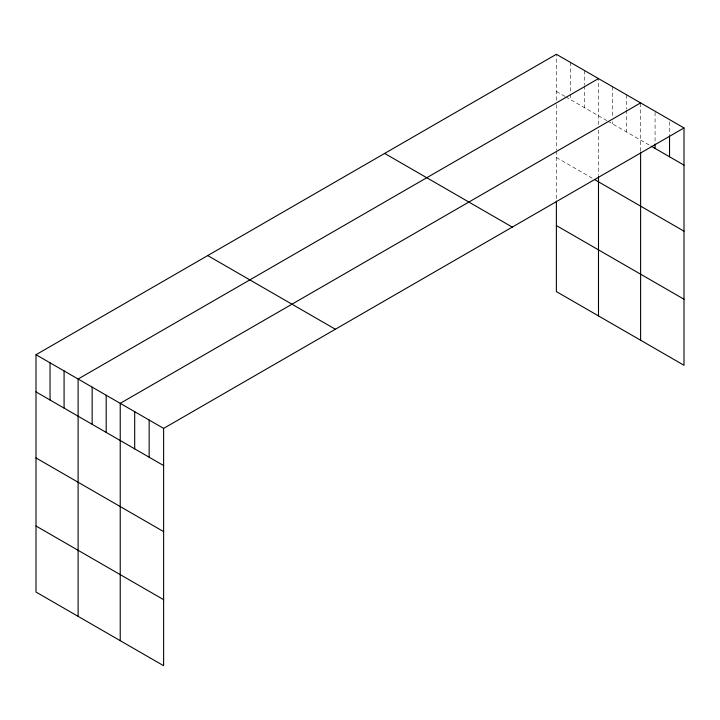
<?xml version="1.0" encoding="UTF-8"?>
<svg xmlns="http://www.w3.org/2000/svg" width="720" height="720" viewBox="0 0 720 720"><rect width="100%" height="100%" fill="white"/><g stroke="black" fill="none" stroke-linecap="round" stroke-linejoin="round"><path stroke-width="0.54" stroke-dasharray="3.6 2.7" d="M556.38 104.661L556.38 149.796M556.38 100.26L556.38 54.279M598.491 130.077L598.491 175.212M598.491 124.578L598.491 78.588M640.611 151.092L640.611 102.906M556.38 91.449L564.804 96.318M565.74 96.858L606.915 120.627M607.851 121.167L650.25 145.647M556.38 157.5L592.875 178.578M669.537 121.797L669.537 134.919M655.074 112.347L655.074 142.965M626.571 94.797L626.571 109.017M626.571 110.106L626.571 131.976M612.531 86.697L612.531 117.315M612.531 121.689L612.531 123.876M584.46 70.488L584.46 84.699M584.46 85.797L584.46 107.667M570.42 62.379L570.42 92.997M570.42 94.095L570.42 99.558M556.38 150.894L556.38 200.034"/><path stroke-width="1.08" d="M684 127.953L163.62 428.4L163.62 665.721L36 592.047L36 354.717L556.38 54.279L684 127.953L684 365.283L556.38 291.6L556.38 201.096M640.611 152.19L640.611 340.236M598.491 78.588L78.111 379.026L78.111 616.356M640.611 102.906L120.231 403.344L120.231 640.674M651.213 146.205L684 165.132M594.747 179.658L684 231.183M556.38 225.558L684 299.232M384.651 153.423L512.271 227.106M207.729 255.573L335.349 329.247M36 354.717L163.62 428.4M36 391.887L163.62 465.57M36 457.938L163.62 531.621M36 525.996L163.62 599.67M669.537 136.008L669.537 156.78M655.074 144.063L655.074 148.437M598.491 176.31L598.491 315.918M149.157 420.048L149.157 457.218M134.694 411.696L134.694 448.875M106.191 395.244L106.191 432.414M92.151 387.135L92.151 424.314M64.08 370.926L64.08 408.105M50.04 362.817L50.04 399.996"/></g></svg>
